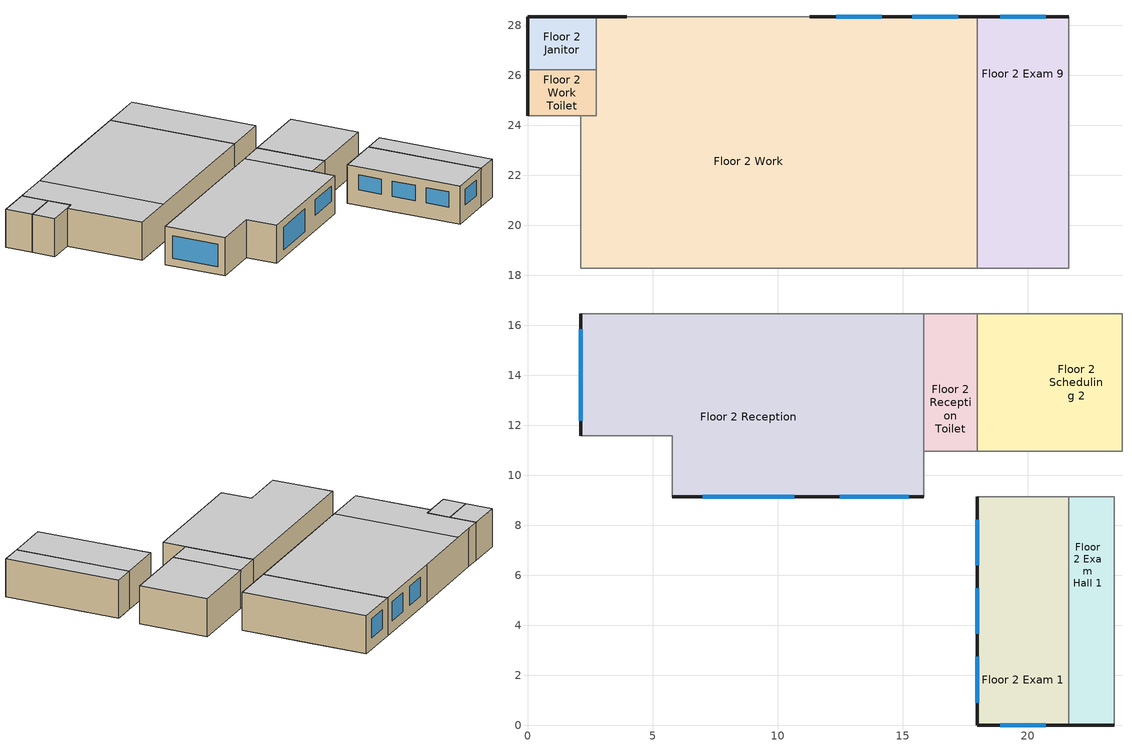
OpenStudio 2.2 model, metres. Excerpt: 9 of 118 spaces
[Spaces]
Floor 2 Janitor
 floor to Floor 1 Elevator Pump Room: 2.74,28.35 2.74,26.21 0,26.21 0,28.35 z3.05
 wall outside: 2.74,28.35 0,28.35 0,26.21 z3.05:6.1
 wall to Floor 2 Work: 2.74,26.21 2.74,28.35 z3.05:6.1
 wall to Floor 2 Work Toilet: 0,26.21 2.74,26.21 z3.05:6.1
 ceiling to Floor 3 Janitor: 2.74,26.21 2.74,28.35 0,28.35 0,26.21 z6.1
Floor 2 Reception Toilet
 floor to Floor 1 Scheduling: 17.98,14.33 17.98,10.97 15.85,10.97 15.85,14.33 z3.05
 floor to Floor 1 Reception Hall: 17.98,16.46 17.98,14.33 15.85,14.33 15.85,16.46 z3.05
 wall to Floor 2 Reception: 15.85,16.46 15.85,10.97 z3.05:6.1
 wall to Floor 2 Reception Hall: 15.85,10.97 17.98,10.97 z3.05:6.1
 wall to Floor 2 Scheduling 2: 17.98,10.97 17.98,16.46 z3.05:6.1
 wall to Floor 2 Work Hall: 17.98,16.46 15.85,16.46 z3.05:6.1
 ceiling to Floor 3 Undeveloped 2: 17.98,10.97 17.98,16.46 15.85,16.46 15.85,10.97 z6.1
Floor 2 Exam 9
 floor to Floor 1 Office: 20.73,23.77 20.73,18.29 17.98,18.29 17.98,23.77 z3.05
 floor to Floor 1 Pre-Op Hall: 21.64,23.77 21.64,18.29 20.73,18.29 20.73,23.77 z3.05
 floor to Floor 1 Procedure Room: 21.64,28.35 21.64,23.77 17.98,23.77 17.98,28.35 z3.05
 wall outside: 21.64,28.35 17.98,28.35 z3.05:6.1
 wall to Floor 2 Exam Hall 6: 21.64,18.29 21.64,28.35 z3.05:6.1
 wall to Floor 2 Work Hall: 17.98,18.29 21.64,18.29 z3.05:6.1
 wall to Floor 2 Work: 17.98,28.35 17.98,18.29 z3.05:6.1
 window: 20.73,28.35 18.9,28.35 z3.96:5.49
 ceiling to Floor 3 Office: 21.64,18.29 21.64,28.35 17.98,28.35 17.98,18.29 z6.1
Floor 2 Scheduling 2
 floor to Floor 1 Pre-Op Room 1: 20.73,14.33 20.73,10.97 17.98,10.97 17.98,14.33 z3.05
 floor to Floor 1 Reception Hall: 20.73,16.46 20.73,14.33 17.98,14.33 17.98,16.46 z3.05
 floor to Floor 1 Pre-Op Hall: 23.16,16.46 23.16,10.97 20.73,10.97 20.73,16.46 z3.05
 floor to Floor 1 Pre-Op Room 2: 23.77,16.46 23.77,10.97 23.16,10.97 23.16,16.46 z3.05
 wall to Floor 2 Reception Hall: 17.98,10.97 23.77,10.97 z3.05:6.1
 wall to Floor 2 X-Ray: 23.77,10.97 23.77,16.46 z3.05:6.1
 wall to Floor 2 Work Hall: 23.77,16.46 17.98,16.46 z3.05:6.1
 ceiling to Floor 3 Undeveloped 1: 23.77,10.97 23.77,16.46 17.98,16.46 17.98,10.97 z6.1
Floor 2 Exam Hall 1
 floor to Floor 1 Nurse Station: 23.47,8.84 23.47,6.1 23.16,6.1 23.16,8.84 z3.05
 floor to Floor 1 Nurse Hall: 23.47,6.1 23.47,3.66 23.16,3.66 23.16,6.1 z3.05
 floor to Floor 1 Pre-Op Hall: 23.16,9.14 23.16,3.66 21.64,3.66 21.64,9.14 z3.05
 floor to Floor 1 Pre-Op Room 2: 23.47,9.14 23.47,8.84 23.16,8.84 23.16,9.14 z3.05
 floor to Floor 1 Step Down: 23.47,3.66 23.47,0 21.64,0 21.64,3.66 z3.05
 wall outside: 21.64,0 23.47,0 z3.05:6.1
 wall to Floor 2 Exam 1: 21.64,9.14 21.64,0 z3.05:6.1
 wall to Floor 2 Reception Hall: 23.47,9.14 21.64,9.14 z3.05:6.1
 wall to Floor 2 Exam 2: 23.47,0 23.47,9.14 z3.05:6.1
 ceiling to Floor 3 Undeveloped 1: 23.47,0 23.47,9.14 21.64,9.14 21.64,0 z6.1
Floor 2 Exam 1
 floor to Floor 1 Pre-Op Room 1: 20.73,9.14 20.73,7.92 17.98,7.92 17.98,9.14 z3.05
 floor to Floor 1 Vestibule: 20.73,7.92 20.73,5.49 17.98,5.49 17.98,7.92 z3.05
 floor to Floor 1 Pre-Op Hall: 21.64,9.14 21.64,3.66 20.73,3.66 20.73,9.14 z3.05
 floor to Floor 1 Step Down: 21.64,3.66 21.64,0 17.98,0 17.98,3.66 z3.05
 floor to Floor 1 Pre-Op Toilet: 20.73,5.49 20.73,3.66 17.98,3.66 17.98,5.49 z3.05
 wall outside: 17.98,9.14 17.98,0 21.64,0 z3.05:6.1
 wall to Floor 2 Reception Hall: 21.64,9.14 17.98,9.14 z3.05:6.1
 window: 18.9,0 20.73,0 / 17.98,5.49 17.98,3.66 / 17.98,2.74 17.98,0.91 / 17.98,8.23 17.98,6.4 z4.27:5.49
 ceiling to Floor 3 Undeveloped 1: 21.64,0 21.64,9.14 17.98,9.14 17.98,0 z6.1
Floor 2 Work Toilet
 floor to Floor 1 Lobby Toilet: 2.74,26.21 2.74,24.38 0,24.38 0,26.21 z3.05
 wall outside: 0,26.21 0,24.38 z3.05:6.1
 wall to NW Elevator: 0,24.38 2.13,24.38 z3.05:6.1
 wall to Floor 2 Work: 2.13,24.38 2.74,24.38 2.74,26.21 z3.05:6.1
 ceiling to Floor 3 Office Toilet: 2.74,24.38 2.74,26.21 0,26.21 0,24.38 z6.1
Floor 2 Reception
 floor to Floor 1 Reception: 15.85,16.46 15.85,9.14 11.89,9.14 11.89,16.46 z3.05
 floor to Floor 1 Lobby Hall: 11.89,16.46 11.89,15.54 5.79,15.54 5.79,16.46 z3.05
 floor to Floor 1 Lobby: 5.79,16.46 5.79,11.58 2.13,11.58 2.13,16.46 z3.05
 floor to Floor 1 Cafe: 11.89,15.54 11.89,9.14 5.79,9.14 5.79,15.54 z3.05
 wall outside: 5.79,9.14 15.85,9.14 / 2.13,16.46 2.13,11.58 z3.05:6.1
 wall to Floor 2 Reception Hall: 15.85,9.14 15.85,10.97 z3.05:6.1
 wall to Floor 2 Work Hall: 15.85,16.46 2.13,16.46 z3.05:6.1
 wall to SW Stair: 2.13,11.58 5.79,11.58 5.79,9.14 z3.05:6.1
 window: 7.01,9.14 10.67,9.14 / 2.13,15.85 2.13,12.19 z3.66:5.49; 12.5,9.14 15.24,9.14 z4.27:5.49
 ceiling to Floor 3 Undeveloped 2: 15.85,9.14 15.85,16.46 2.13,16.46 2.13,11.58 5.79,11.58 5.79,9.14 z6.1
Floor 2 Work
 floor to Floor 1 MRI Toilet: 17.37,28.35 17.37,25.6 15.54,25.6 15.54,28.35 z3.05
 floor to Floor 1 Office: 17.98,23.77 17.98,18.29 14.33,18.29 14.33,23.77 z3.05
 floor to Floor 1 Procedure Room: 17.98,28.35 17.98,23.77 17.37,23.77 17.37,28.35 z3.05
 floor to Floor 1 Lobby Hall: 11.89,19.2 11.89,18.29 5.79,18.29 5.79,19.2 z3.05
 floor to Floor 1 Dressing Room: 15.54,28.35 15.54,26.82 12.8,26.82 12.8,28.35 z3.05
 floor to Floor 1 Elevator Pump Room: 3.96,28.35 3.96,26.21 2.74,26.21 2.74,28.35 z3.05
 floor to Floor 1 Lobby: 6.4,28.35 6.4,25.91 5.79,25.91 5.79,18.29 2.13,18.29 2.13,24.38 2.74,24.38 2.74,26.21 3.96,26.21 3.96,28.35 z3.05
 floor to Floor 1 MRI Room: 11.89,25.91 11.89,19.2 5.79,19.2 5.79,25.91 z3.05
 floor to Floor 1 MRI Control Room: 12.8,28.35 12.8,25.91 6.4,25.91 6.4,28.35 z3.05
 floor to Floor 1 Reception: 14.33,23.77 14.33,18.29 11.89,18.29 11.89,23.77 z3.05
 floor to Floor 1 MRI Hall: 15.54,26.82 15.54,25.6 17.37,25.6 17.37,23.77 11.89,23.77 11.89,25.91 12.8,25.91 12.8,26.82 z3.05
 wall outside: 3.96,28.35 2.74,28.35 / 17.98,28.35 11.28,28.35 z3.05:6.1
 wall to Floor 2 Work Hall: 2.13,18.29 17.98,18.29 z3.05:6.1
 wall to NW Elevator: 2.13,24.38 2.13,18.29 z3.05:6.1
 wall to NW Stair: 11.28,28.35 3.96,28.35 z3.05:6.1
 window: 17.22,28.35 15.39,28.35 / 14.17,28.35 12.34,28.35 z3.96:5.49
 ceiling to Floor 3 Elevator Hall: 5.79,18.29 5.79,28.35 2.74,28.35 2.74,24.38 2.13,24.38 2.13,18.29 z6.1
 ceiling to Floor 3 Office: 17.98,18.29 17.98,28.35 5.79,28.35 5.79,18.29 z6.1
[Site]
Baltimore Blt Washngtn IntL_MD_USA Design_Conditions: Latitude {deg}=39.17; Longitude {deg}=-76.68; Time Zone {hr}=-5; Elevation {m}=45; Terrain=City
[Building]
DOE Prototype Outpatient: North Axis {deg}=0; Standards Number of Stories=3; Standards Number of Above Ground Stories=3; Standards Building Type=Outpatient
[Space] Building Story=Building Story 2; Part of Total Floor Area=Yes
Name | Space Type | Thermal Zone
Floor 2 Reception | Outpatient Reception | TZ-Floor 2 Reception
Floor 2 Reception Toilet | Outpatient Toilet | TZ-Floor 2 Reception Toilet
Floor 2 Janitor | Outpatient Janitor | TZ-Floor 2 Janitor
Floor 2 Exam 9 | Outpatient Exam | TZ-Floor 2 Exam 9
Floor 2 Scheduling 2 | Outpatient Office | TZ-Floor 2 Scheduling 2
Floor 2 Exam Hall 1 | Outpatient Hall | TZ-Floor 2 Exam Hall 1
Floor 2 Exam 1 | Outpatient Exam | TZ-Floor 2 Exam 1
Floor 2 Work Toilet | Outpatient Toilet | TZ-Floor 2 Work Toilet
Floor 2 Work | Outpatient Office | TZ-Floor 2 Work
[BuildingStory]
Building Story 2: Nominal Z Coordinate {m}=3.048
[ThermalZone] Use Ideal Air Loads=No
TZ-Floor 2 Exam Hall 1; TZ-Floor 2 Exam 9; TZ-Floor 2 Reception Toilet; TZ-Floor 2 Reception; TZ-Floor 2 Exam 1; TZ-Floor 2 Work Toilet; TZ-Floor 2 Janitor; TZ-Floor 2 Work; TZ-Floor 2 Scheduling 2
[SpaceType] Standards Building Type=Outpatient
Name | Standards Space Type
Outpatient Exam | Exam
Outpatient Hall | Hall
Outpatient Janitor | Janitor
Outpatient Office | Office
Outpatient Toilet | Toilet
Outpatient Reception | Reception
